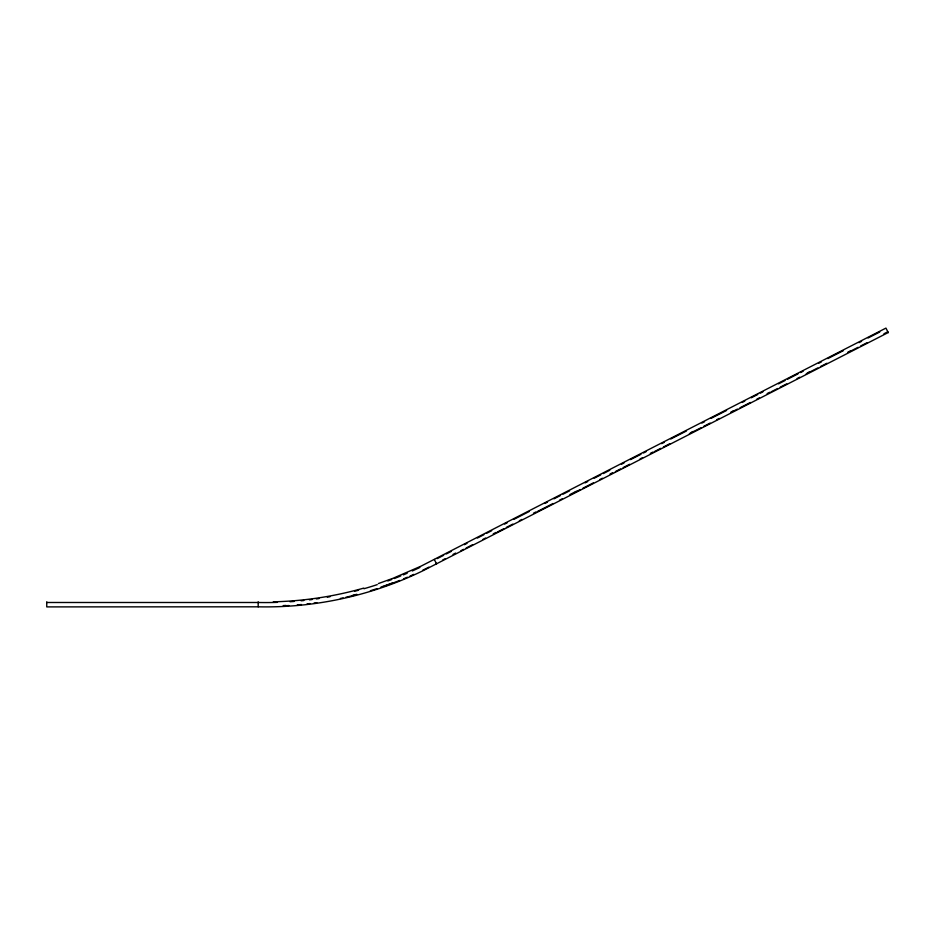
<?xml version="1.0" encoding="UTF-8"?>
<svg xmlns="http://www.w3.org/2000/svg" width="935" height="935" viewBox="0 0 935 935"><rect width="100%" height="100%" fill="white"/><g stroke="black" fill="none" stroke-linecap="round" stroke-linejoin="round"><path stroke-width="1.4" d="M46.75 601.824L46.75 606.897L258.189 606.815L258.189 601.824M437.159 558.627L443.646 555.308M446.24 553.976L451.43 551.323M464.414 544.673L467.009 543.352M477.388 538.034L483.874 534.703M486.481 533.382L491.67 530.718M504.643 524.079L507.237 522.747M513.736 519.428L529.303 511.445M544.883 503.474L547.478 502.142M553.964 498.822L560.462 495.503M563.057 494.171L569.544 490.852M585.123 482.869L587.718 481.548M594.204 478.217L600.691 474.898M603.285 473.566L609.784 470.247M621.459 464.263L624.054 462.93M630.552 459.611L640.931 454.293M643.525 452.972L646.12 451.64M661.699 443.658L664.294 442.337M670.781 439.006L686.36 431.035M701.928 423.064L704.534 421.732M711.021 418.412L726.588 410.43M742.168 402.459L744.763 401.127M751.249 397.807L757.747 394.488M760.342 393.156L762.937 391.823M778.516 383.853L785.003 380.533M787.597 379.201L797.976 373.883M800.582 372.551L803.177 371.23M818.744 363.248L821.339 361.927M827.837 358.596L843.405 350.625M858.985 342.654L861.579 341.322M868.066 338.002L879.753 332.018M453.019 554.42L455.614 553.088M493.248 533.815L495.854 532.482M533.488 513.21L536.082 511.889M569.836 494.603L576.322 491.284M610.064 474.01L612.659 472.678M650.304 453.405L652.899 452.072M690.544 432.8L693.139 431.479M730.773 412.206L733.367 410.874M767.121 393.6L769.715 392.268M807.349 372.995L809.944 371.662M847.589 352.39L850.184 351.057M883.926 333.783L887.829 331.785M442.758 559.971L445.352 558.639M460.932 550.668L463.526 549.336M466.121 548.015L472.607 544.684M482.986 539.366L485.592 538.046M497.268 532.062L503.755 528.742M506.349 527.41L512.847 524.091M519.334 520.76L521.929 519.439M537.508 511.457L553.076 503.486M559.574 500.167L562.169 498.834M575.142 492.184L580.331 489.531M582.937 488.199L593.316 482.881M599.803 479.561L602.397 478.229M615.382 471.591L620.571 468.926M623.166 467.593L629.652 464.274M640.043 458.956L642.637 457.636M654.313 451.652L660.811 448.321M663.406 447L669.892 443.669M689.364 433.711L701.04 427.727M703.646 426.395L710.133 423.076M716.619 419.745L719.214 418.424M732.198 411.774L737.388 409.121M739.982 407.789L750.361 402.471M756.859 399.151L759.454 397.819M771.13 391.835L777.628 388.516M780.222 387.183L786.709 383.864M797.087 378.546L799.682 377.214M806.18 373.895L817.856 367.911M820.451 366.59L826.949 363.259M849.003 351.969L858.096 347.317M860.691 345.985L867.177 342.666M888.215 332.544L423.006 570.736A360.092 360.092 0 0 1 258.189 606.815M378.371 583.569L392.758 578.403L420.832 566.248L885.936 328.103L888.25 332.615M363.762 588.103C334.333 596.483 303.863 601.1 273.277 601.824M46.75 602.491L258.189 602.491A355.721 355.721 0 0 0 277.461 602.362M436.271 563.291L436.563 563.887L434.296 559.446M428.92 567.124A359.379 359.379 0 0 1 422.749 570.198M413.819 574.382A359.379 359.379 0 0 1 409.962 576.1M407.38 577.222A359.379 359.379 0 0 1 403.488 578.858M399.584 580.46A359.379 359.379 0 0 1 394.336 582.517M393.027 583.019A359.379 359.379 0 0 1 383.759 586.374M377.085 588.618A359.379 359.379 0 0 1 370.377 590.733M354.108 595.279A359.379 359.379 0 0 1 345.892 597.255M343.145 597.874A359.379 359.379 0 0 1 340.398 598.47M316.836 602.654A359.379 359.379 0 0 1 314.043 603.04M309.859 603.589A359.379 359.379 0 0 1 307.066 603.917M301.467 604.524A359.379 359.379 0 0 1 297.26 604.922M288.833 605.553A359.379 359.379 0 0 1 286.028 605.728M419.862 567.44A355.721 355.721 0 0 1 412.277 570.969M407.192 573.225A355.721 355.721 0 0 1 403.347 574.873M400.764 575.937A355.721 355.721 0 0 1 394.301 578.52M391.695 579.513A355.721 355.721 0 0 1 387.78 580.974M377.249 584.632A355.721 355.721 0 0 1 363.937 588.734M358.572 590.23A355.721 355.721 0 0 1 354.529 591.294M330.055 596.694A355.721 355.721 0 0 1 327.308 597.196M319.057 598.54A355.721 355.721 0 0 1 316.299 598.949M312.161 599.522A355.721 355.721 0 0 1 309.403 599.873M303.863 600.515A355.721 355.721 0 0 1 301.093 600.796M294.151 601.427A355.721 355.721 0 0 1 289.99 601.731M392.934 582.762A359.122 359.122 0 0 1 381.012 587.04M356.761 594.309A359.122 359.122 0 0 1 352.67 595.361M286.017 605.459A359.122 359.122 0 0 1 283.2 605.611"/></g></svg>
